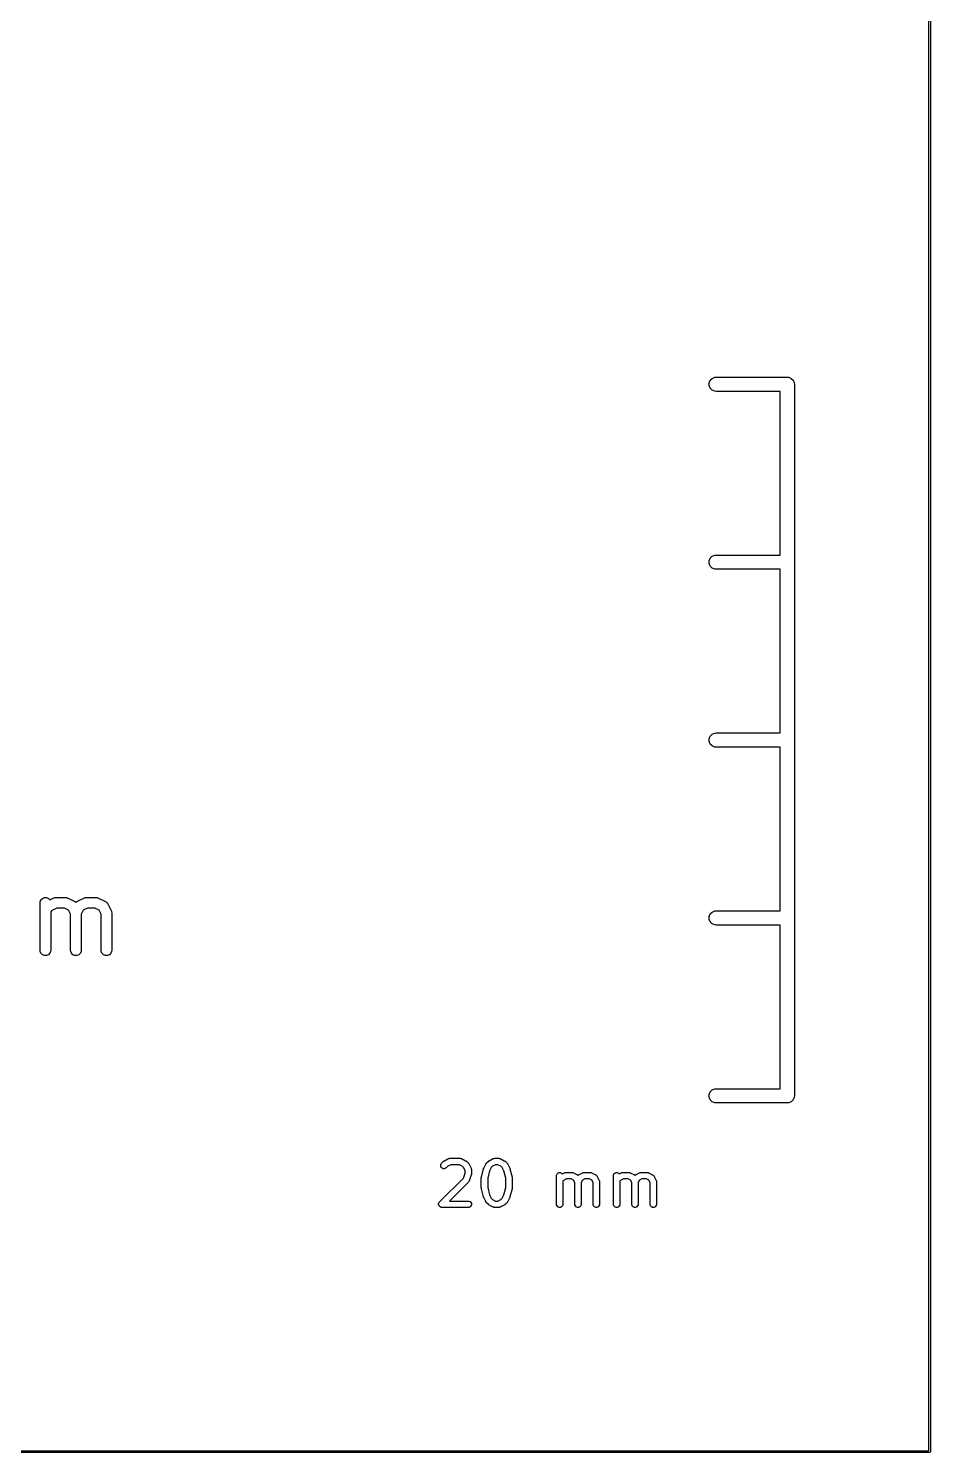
# Model space of a CAD drawing. Header units: millimetres. Extents: x 100 to 200, y -130 to -50.
# Drawn here: x 174.67 to 200.02, y -130.03 to -90 of the extents above; entities that cross this region are included whole.
import ezdxf

# ---------------------------------------------------------------- set-up
doc = ezdxf.new("R2010")
doc.units = ezdxf.units.MM
doc.layers.add('BLACK', color=250, linetype='CONTINUOUS')

msp = doc.modelspace()

# ---------------------------------------------------------------- linework, layer by layer
at = {"layer": 'BLACK', "linetype": 'CONTINUOUS'}
for p, q in [((199.975, -129.975), (199.975, -50.025)), ((200.025, -50), (200.025, -130)), ((193.803843, -99.960982), (193.833706, -99.888886)), ((193.803843, -100.039018), (193.803843, -99.960982)), ((193.833706, -100.111114), (193.803843, -100.039018)), ((193.833706, -99.888886), (193.888886, -99.833706)), ((193.888886, -99.833706), (193.960982, -99.803843)), ((193.960982, -99.803843), (194, -99.8)), ((194, -99.8), (196, -99.8)), ((196, -99.8), (196.039018, -99.803843)), ((196.039018, -99.803843), (196.111114, -99.833706)), ((196.111114, -99.833706), (196.166294, -99.888886)), ((196.166294, -99.888886), (196.196157, -99.960982)), ((196.196157, -99.960982), (196.2, -100)), ((196.2, -100), (196.2, -120)), ((193.888886, -100.166294), (193.833706, -100.111114)), ((193.960982, -100.196157), (193.888886, -100.166294)), ((194, -100.2), (193.960982, -100.196157)), ((195.8, -100.2), (194, -100.2)), ((195.8, -104.8), (195.8, -100.2)), ((193.833706, -104.888886), (193.888886, -104.833706)), ((193.888886, -104.833706), (193.960982, -104.803843)), ((193.960982, -104.803843), (194, -104.8)), ((194, -104.8), (195.8, -104.8)), ((193.803843, -104.960982), (193.833706, -104.888886)), ((193.803843, -105.039018), (193.803843, -104.960982)), ((193.833706, -105.111114), (193.803843, -105.039018)), ((193.888886, -105.166294), (193.833706, -105.111114)), ((193.960982, -105.196157), (193.888886, -105.166294)), ((194, -105.2), (193.960982, -105.196157)), ((195.8, -105.2), (194, -105.2)), ((195.8, -109.8), (195.8, -105.2)), ((193.803843, -109.960982), (193.833706, -109.888886)), ((193.803843, -110.039018), (193.803843, -109.960982)), ((193.833706, -110.111114), (193.803843, -110.039018)), ((193.833706, -109.888886), (193.888886, -109.833706)), ((193.888886, -109.833706), (193.960982, -109.803843)), ((193.960982, -109.803843), (194, -109.8)), ((194, -109.8), (195.8, -109.8)), ((193.888886, -110.166294), (193.833706, -110.111114)), ((193.960982, -110.196157), (193.888886, -110.166294)), ((194, -110.2), (193.960982, -110.196157)), ((195.8, -110.2), (194, -110.2)), ((195.8, -114.8), (195.8, -110.2)), ((175.025031, -114.492968), (175.066415, -114.451584)), ((175.066415, -114.451584), (175.120487, -114.429186)), ((175.120487, -114.429186), (175.179015, -114.429186)), ((175.179015, -114.429186), (175.233087, -114.451584)), ((175.233087, -114.451584), (175.271889, -114.490386)), ((175.271889, -114.490386), (175.368383, -114.44214)), ((175.368383, -114.44214), (175.395847, -114.43163)), ((175.395847, -114.43163), (175.401222, -114.431248)), ((175.401222, -114.431248), (175.406201, -114.429186)), ((175.406201, -114.429186), (175.435465, -114.426304)), ((175.435465, -114.426304), (175.72118, -114.426304)), ((175.72118, -114.426304), (175.750444, -114.429186)), ((175.750444, -114.429186), (175.755421, -114.431247)), ((175.755421, -114.431247), (175.760799, -114.43163)), ((175.760799, -114.43163), (175.788262, -114.44214)), ((175.788262, -114.44214), (175.978738, -114.537378)), ((176.03505, -114.537378), (176.225526, -114.44214)), ((176.225526, -114.44214), (176.25299, -114.43163)), ((176.25299, -114.43163), (176.258365, -114.431248)), ((176.258365, -114.431248), (176.263344, -114.429186)), ((176.263344, -114.429186), (176.292608, -114.426304)), ((176.292608, -114.426304), (176.578322, -114.426304)), ((176.578322, -114.426304), (176.607586, -114.429186)), ((176.607586, -114.429186), (176.612564, -114.431248)), ((176.612564, -114.431248), (176.61794, -114.43163)), ((176.61794, -114.43163), (176.645404, -114.44214)), ((176.645404, -114.44214), (176.835881, -114.537378)), ((174.999751, -114.576304), (175.002633, -114.54704)), ((174.999751, -115.909638), (174.999751, -114.576304)), ((175.002633, -114.54704), (175.025031, -114.492968)), ((175.333843, -114.79482), (175.299751, -114.828912)), ((175.299751, -114.828912), (175.299751, -115.909638)), ((175.470875, -114.726304), (175.333843, -114.79482)), ((175.68577, -114.726304), (175.470875, -114.726304)), ((175.799852, -114.783345), (175.68577, -114.726304)), ((175.856894, -114.897428), (175.799852, -114.783345)), ((175.978738, -114.537378), (175.983632, -114.540458)), ((175.983632, -114.540458), (175.98594, -114.541228)), ((175.98594, -114.541228), (175.988813, -114.54372)), ((175.988813, -114.54372), (176.003624, -114.553043)), ((176.003624, -114.553043), (176.006894, -114.556813)), ((176.006894, -114.556813), (176.010164, -114.553043)), ((176.010164, -114.553043), (176.024969, -114.543723)), ((176.024969, -114.543723), (176.027848, -114.541227)), ((176.027848, -114.541227), (176.030159, -114.540456)), ((176.030159, -114.540456), (176.03505, -114.537378)), ((176.213934, -114.783345), (176.156894, -114.897428)), ((176.328018, -114.726304), (176.213934, -114.783345)), ((176.542912, -114.726304), (176.328018, -114.726304)), ((176.656995, -114.783344), (176.542912, -114.726304)), ((176.714037, -114.897428), (176.656995, -114.783344)), ((176.835881, -114.537378), (176.840775, -114.540458)), ((176.840775, -114.540458), (176.843083, -114.541228)), ((176.843083, -114.541228), (176.845956, -114.54372)), ((176.845956, -114.54372), (176.860767, -114.553043)), ((176.860767, -114.553043), (176.873093, -114.567255)), ((176.873093, -114.567255), (176.887298, -114.579575)), ((176.887298, -114.579575), (176.896616, -114.594378)), ((176.896616, -114.594378), (176.899114, -114.597258)), ((176.899114, -114.597258), (176.899884, -114.599569)), ((176.899884, -114.599569), (176.902963, -114.60446)), ((176.902963, -114.60446), (176.998201, -114.794938)), ((176.998201, -114.794938), (177.008711, -114.822401)), ((177.008711, -114.822401), (177.009092, -114.827776)), ((177.009092, -114.827776), (177.011155, -114.832755)), ((177.011155, -114.832755), (177.014037, -114.862019)), ((177.014037, -114.862019), (177.014037, -115.909638)), ((193.833706, -114.888886), (193.888886, -114.833706)), ((193.888886, -114.833706), (193.960982, -114.803843)), ((193.960982, -114.803843), (194, -114.8)), ((194, -114.8), (195.8, -114.8)), ((175.856894, -115.909638), (175.856894, -114.897428)), ((176.156894, -114.897428), (176.156894, -115.909638)), ((176.714037, -115.909638), (176.714037, -114.897428)), ((193.803843, -114.960982), (193.833706, -114.888886)), ((193.803843, -115.039018), (193.803843, -114.960982)), ((193.833706, -115.111114), (193.803843, -115.039018)), ((193.888886, -115.166294), (193.833706, -115.111114)), ((193.960982, -115.196157), (193.888886, -115.166294)), ((194, -115.2), (193.960982, -115.196157)), ((195.8, -115.2), (194, -115.2)), ((195.8, -119.8), (195.8, -115.2)), ((175.002633, -115.938902), (174.999751, -115.909638)), ((175.025031, -115.992974), (175.002633, -115.938902)), ((175.066415, -116.034358), (175.025031, -115.992974)), ((175.120487, -116.056756), (175.066415, -116.034358)), ((175.179015, -116.056756), (175.120487, -116.056756)), ((175.233087, -116.034358), (175.179015, -116.056756)), ((175.274471, -115.992974), (175.233087, -116.034358)), ((175.296869, -115.938902), (175.274471, -115.992974)), ((175.299751, -115.909638), (175.296869, -115.938902)), ((175.859776, -115.938902), (175.856894, -115.909638)), ((175.882174, -115.992974), (175.859776, -115.938902)), ((175.923558, -116.034358), (175.882174, -115.992974)), ((175.97763, -116.056756), (175.923558, -116.034358)), ((176.036158, -116.056756), (175.97763, -116.056756)), ((176.09023, -116.034358), (176.036158, -116.056756)), ((176.131614, -115.992974), (176.09023, -116.034358)), ((176.154012, -115.938902), (176.131614, -115.992974)), ((176.156894, -115.909638), (176.154012, -115.938902)), ((176.716919, -115.938902), (176.714037, -115.909638)), ((176.739317, -115.992974), (176.716919, -115.938902)), ((176.780701, -116.034358), (176.739317, -115.992974)), ((176.834773, -116.056756), (176.780701, -116.034358)), ((176.893301, -116.056756), (176.834773, -116.056756)), ((176.947373, -116.034358), (176.893301, -116.056756)), ((176.988757, -115.992974), (176.947373, -116.034358)), ((177.011155, -115.938902), (176.988757, -115.992974)), ((177.014037, -115.909638), (177.011155, -115.938902)), ((193.803843, -119.960982), (193.833706, -119.888886)), ((193.803843, -120.039018), (193.803843, -119.960982)), ((193.833706, -120.111114), (193.803843, -120.039018)), ((193.833706, -119.888886), (193.888886, -119.833706)), ((193.888886, -119.833706), (193.960982, -119.803843)), ((193.960982, -119.803843), (194, -119.8)), ((194, -119.8), (195.8, -119.8)), ((196.196157, -120.039018), (196.166294, -120.111114)), ((196.2, -120), (196.196157, -120.039018)), ((193.888886, -120.166294), (193.833706, -120.111114)), ((193.960982, -120.196157), (193.888886, -120.166294)), ((194, -120.2), (193.960982, -120.196157)), ((196, -120.2), (194, -120.2)), ((196.039018, -120.196157), (196, -120.2)), ((196.111114, -120.166294), (196.039018, -120.196157)), ((196.166294, -120.111114), (196.111114, -120.166294)), ((186.258722, -121.94251), (186.27216, -121.910066)), ((186.258722, -121.977626), (186.258722, -121.94251)), ((186.27216, -122.01007), (186.258722, -121.977626)), ((186.27216, -121.910066), (186.283352, -121.896428)), ((186.29699, -122.0349), (186.27216, -122.01007)), ((186.283352, -121.896428), (186.340495, -121.839286)), ((186.329434, -122.048338), (186.29699, -122.0349)), ((186.36455, -122.048338), (186.329434, -122.048338)), ((186.340495, -121.839286), (186.347397, -121.833621)), ((186.347397, -121.833621), (186.348955, -121.831825)), ((186.348955, -121.831825), (186.351661, -121.830121)), ((186.351661, -121.830121), (186.354133, -121.828093)), ((186.354133, -121.828093), (186.356329, -121.827183)), ((186.356329, -121.827183), (186.363886, -121.822427)), ((186.363886, -121.822427), (186.478172, -121.765283)), ((186.396994, -122.0349), (186.36455, -122.048338)), ((186.410632, -122.023708), (186.396994, -122.0349)), ((186.457448, -121.97689), (186.410632, -122.023708)), ((186.539667, -121.935782), (186.457448, -121.97689)), ((186.478172, -121.765283), (186.49465, -121.758978)), ((186.49465, -121.758978), (186.497874, -121.758748)), ((186.497874, -121.758748), (186.500863, -121.757511)), ((186.500863, -121.757511), (186.518421, -121.755782)), ((186.518421, -121.755782), (186.804135, -121.755782)), ((186.78289, -121.935782), (186.539667, -121.935782)), ((186.865109, -121.976892), (186.78289, -121.935782)), ((186.804135, -121.755782), (186.821693, -121.757511)), ((186.821693, -121.757511), (186.824681, -121.758748)), ((186.824681, -121.758748), (186.827907, -121.758978)), ((186.827907, -121.758978), (186.844384, -121.765284)), ((186.844384, -121.765284), (186.958671, -121.822427)), ((186.901596, -122.01338), (186.865109, -121.976892)), ((186.942706, -122.095599), (186.901596, -122.01338)), ((186.958671, -121.822427), (186.966229, -121.827184)), ((186.966229, -121.827184), (186.968423, -121.828093)), ((186.968423, -121.828093), (186.970891, -121.830118)), ((186.970891, -121.830118), (186.973602, -121.831825)), ((186.973602, -121.831825), (186.975161, -121.833623)), ((186.975161, -121.833623), (186.982061, -121.839286)), ((186.982061, -121.839286), (187.039203, -121.896429)), ((187.039203, -121.896429), (187.044867, -121.90333)), ((187.044867, -121.90333), (187.046663, -121.904888)), ((187.046663, -121.904888), (187.048365, -121.907593)), ((187.048365, -121.907593), (187.050396, -121.910067)), ((187.050396, -121.910067), (187.051306, -121.912265)), ((187.051306, -121.912265), (187.056061, -121.919819)), ((187.056061, -121.919819), (187.113205, -122.034105)), ((187.113205, -122.034105), (187.11951, -122.050583)), ((187.11951, -122.050583), (187.119739, -122.053807)), ((187.119739, -122.053807), (187.120977, -122.056796)), ((187.120977, -122.056796), (187.122706, -122.074354)), ((187.122706, -122.074354), (187.122706, -122.18864)), ((187.402536, -122.281097), (187.459679, -122.052525)), ((187.459679, -122.052525), (187.460142, -122.051229)), ((187.460142, -122.051229), (187.460188, -122.050582)), ((187.460188, -122.050582), (187.462975, -122.043297)), ((187.462975, -122.043297), (187.465615, -122.035911)), ((187.465615, -122.035911), (187.466003, -122.035386)), ((187.466003, -122.035386), (187.466494, -122.034105)), ((187.466494, -122.034105), (187.523637, -121.919818)), ((187.523637, -121.919818), (187.528394, -121.912259)), ((187.528394, -121.912259), (187.529303, -121.910066)), ((187.529303, -121.910066), (187.531329, -121.907596)), ((187.531329, -121.907596), (187.533035, -121.904887)), ((187.533035, -121.904887), (187.534832, -121.903328)), ((187.534832, -121.903328), (187.540495, -121.896428)), ((187.540495, -121.896428), (187.597638, -121.839286)), ((187.597638, -121.839286), (187.604537, -121.833623)), ((187.604537, -121.833623), (187.606097, -121.831825)), ((187.606097, -121.831825), (187.608807, -121.830118)), ((187.608807, -121.830118), (187.611276, -121.828093)), ((187.611276, -121.828093), (187.613469, -121.827184)), ((187.613469, -121.827184), (187.621028, -121.822427)), ((187.621028, -121.822427), (187.735314, -121.765284)), ((187.678101, -122.01338), (187.631909, -122.105764)), ((187.71459, -121.976891), (187.678101, -122.01338)), ((187.796809, -121.935782), (187.71459, -121.976891)), ((187.735314, -121.765284), (187.751791, -121.758978)), ((187.751791, -121.758978), (187.755016, -121.758748)), ((187.755016, -121.758748), (187.758005, -121.757511)), ((187.758005, -121.757511), (187.775563, -121.755782)), ((187.775563, -121.755782), (187.889849, -121.755782)), ((187.868604, -121.935782), (187.796809, -121.935782)), ((187.950822, -121.976891), (187.868604, -121.935782)), ((187.889849, -121.755782), (187.907407, -121.757511)), ((187.907407, -121.757511), (187.910395, -121.758748)), ((187.910395, -121.758748), (187.913621, -121.758978)), ((187.913621, -121.758978), (187.930098, -121.765284)), ((187.930098, -121.765284), (188.044385, -121.822427)), ((187.98731, -122.013379), (187.950822, -121.976891)), ((188.033502, -122.105765), (187.98731, -122.013379)), ((188.044385, -121.822427), (188.051943, -121.827184)), ((188.051943, -121.827184), (188.054137, -121.828093)), ((188.054137, -121.828093), (188.056606, -121.830119)), ((188.056606, -121.830119), (188.059316, -121.831825)), ((188.059316, -121.831825), (188.060874, -121.833622)), ((188.060874, -121.833622), (188.067775, -121.839285)), ((188.067775, -121.839285), (188.124917, -121.896428)), ((188.124917, -121.896428), (188.130581, -121.90333)), ((188.130581, -121.90333), (188.132378, -121.904888)), ((188.132378, -121.904888), (188.134082, -121.907595)), ((188.134082, -121.907595), (188.13611, -121.910066)), ((188.13611, -121.910066), (188.137018, -121.91226)), ((188.137018, -121.91226), (188.141777, -121.919819)), ((188.141777, -121.919819), (188.198919, -122.034105)), ((188.198919, -122.034105), (188.19941, -122.035389)), ((188.19941, -122.035389), (188.199797, -122.035911)), ((188.199797, -122.035911), (188.20243, -122.043282)), ((188.20243, -122.043282), (188.205224, -122.050583)), ((188.205224, -122.050583), (188.205269, -122.051229)), ((188.205269, -122.051229), (188.205733, -122.052526)), ((188.205733, -122.052526), (188.262876, -122.281097)), ((186.226209, -122.982142), (186.896901, -122.311449)), ((187.039203, -122.423708), (186.507129, -122.955782)), ((186.896901, -122.311449), (186.942706, -122.174035)), ((186.942706, -122.174035), (186.942706, -122.095599)), ((187.050395, -122.41007), (187.039203, -122.423708)), ((187.051632, -122.407083), (187.050395, -122.41007)), ((187.053752, -122.404639), (187.051632, -122.407083)), ((187.060944, -122.388529), (187.053752, -122.404639)), ((187.118087, -122.217101), (187.060944, -122.388529)), ((187.120067, -122.208393), (187.118087, -122.217101)), ((187.120977, -122.206198), (187.120067, -122.208393)), ((187.12129, -122.203017), (187.120977, -122.206198)), ((187.122, -122.199897), (187.12129, -122.203017)), ((187.122706, -122.18864), (187.121831, -122.197523)), ((187.121831, -122.197523), (187.122, -122.199897)), ((187.399849, -122.302925), (187.40015, -122.299863)), ((187.399849, -122.58864), (187.399849, -122.302925)), ((187.399955, -122.29855), (187.400927, -122.291975)), ((187.40015, -122.299863), (187.399955, -122.29855)), ((187.400927, -122.291975), (187.401578, -122.285367)), ((187.401578, -122.285367), (187.402085, -122.284141)), ((187.402085, -122.284141), (187.402536, -122.281097)), ((187.631909, -122.105764), (187.579849, -122.314005)), ((187.579849, -122.314005), (187.579849, -122.577559)), ((188.085563, -122.314006), (188.033502, -122.105765)), ((188.085563, -122.577559), (188.085563, -122.314006)), ((188.262876, -122.281097), (188.263326, -122.284141)), ((188.263326, -122.284141), (188.263834, -122.285367)), ((188.263834, -122.285367), (188.264484, -122.291975)), ((188.264484, -122.291975), (188.265457, -122.29855)), ((188.265457, -122.29855), (188.265261, -122.299863)), ((188.265261, -122.299863), (188.265563, -122.302925)), ((188.265563, -122.302925), (188.265563, -122.58864)), ((189.514135, -122.245782), (189.515864, -122.228224)), ((189.514135, -123.045782), (189.514135, -122.245782)), ((189.515864, -122.228224), (189.529303, -122.195781)), ((189.529303, -122.195781), (189.554134, -122.17095)), ((189.554134, -122.17095), (189.586577, -122.157511)), ((189.586577, -122.157511), (189.621693, -122.157511)), ((189.621693, -122.157511), (189.654136, -122.17095)), ((189.654136, -122.17095), (189.677418, -122.194232)), ((189.677418, -122.194232), (189.735314, -122.165284)), ((189.71459, -122.376891), (189.694135, -122.397347)), ((189.694135, -122.397347), (189.694135, -123.045782)), ((189.796809, -122.335782), (189.71459, -122.376891)), ((189.735314, -122.165284), (189.751791, -122.158978)), ((189.751791, -122.158978), (189.755016, -122.158748)), ((189.755016, -122.158748), (189.758005, -122.157511)), ((189.758005, -122.157511), (189.775563, -122.155782)), ((189.775563, -122.155782), (189.946992, -122.155782)), ((189.925747, -122.335782), (189.796809, -122.335782)), ((189.994196, -122.370007), (189.925747, -122.335782)), ((189.946992, -122.155782), (189.96455, -122.157511)), ((189.96455, -122.157511), (189.967538, -122.158748)), ((189.967538, -122.158748), (189.970764, -122.158978)), ((189.970764, -122.158978), (189.987241, -122.165284)), ((189.987241, -122.165284), (190.101528, -122.222427)), ((190.028421, -122.438456), (189.994196, -122.370007)), ((190.028421, -123.045782), (190.028421, -122.438456)), ((190.101528, -122.222427), (190.104465, -122.224275)), ((190.104465, -122.224275), (190.105849, -122.224737)), ((190.105849, -122.224737), (190.107571, -122.226231)), ((190.107571, -122.226231), (190.116459, -122.231825)), ((190.116459, -122.231825), (190.11842, -122.234087)), ((190.11842, -122.234087), (190.120383, -122.231825)), ((190.120383, -122.231825), (190.129266, -122.226233)), ((190.129266, -122.226233), (190.130992, -122.224737)), ((190.130992, -122.224737), (190.132378, -122.224274)), ((190.132378, -122.224274), (190.135314, -122.222427)), ((190.135314, -122.222427), (190.2496, -122.165283)), ((190.242646, -122.370006), (190.208421, -122.438457)), ((190.208421, -122.438457), (190.208421, -123.045782)), ((190.311095, -122.335782), (190.242646, -122.370006)), ((190.2496, -122.165283), (190.266078, -122.158978)), ((190.266078, -122.158978), (190.269302, -122.158748)), ((190.269302, -122.158748), (190.272291, -122.157511)), ((190.272291, -122.157511), (190.289849, -122.155782)), ((190.289849, -122.155782), (190.461278, -122.155782)), ((190.440032, -122.335782), (190.311095, -122.335782)), ((190.508481, -122.370006), (190.440032, -122.335782)), ((190.461278, -122.155782), (190.478836, -122.157511)), ((190.478836, -122.157511), (190.481824, -122.158748)), ((190.481824, -122.158748), (190.48505, -122.158978)), ((190.48505, -122.158978), (190.501528, -122.165284)), ((190.501528, -122.165284), (190.615813, -122.222427)), ((190.542706, -122.438456), (190.508481, -122.370006)), ((190.542706, -123.045782), (190.542706, -122.438456)), ((190.615813, -122.222427), (190.618749, -122.224275)), ((190.618749, -122.224275), (190.620134, -122.224737)), ((190.620134, -122.224737), (190.621858, -122.226232)), ((190.621858, -122.226232), (190.630744, -122.231826)), ((190.630744, -122.231826), (190.638137, -122.240351)), ((190.638137, -122.240351), (190.646663, -122.247745)), ((190.646663, -122.247745), (190.652254, -122.256628)), ((190.652254, -122.256628), (190.653752, -122.258355)), ((190.653752, -122.258355), (190.654214, -122.259742)), ((190.654214, -122.259742), (190.656061, -122.262676)), ((190.656061, -122.262676), (190.713205, -122.376962)), ((190.713205, -122.376962), (190.71951, -122.39344)), ((190.71951, -122.39344), (190.719739, -122.396664)), ((190.719739, -122.396664), (190.720977, -122.399653)), ((190.720977, -122.399653), (190.722706, -122.417211)), ((190.722706, -122.417211), (190.722706, -123.045782)), ((191.114135, -122.245782), (191.115864, -122.228224)), ((191.114135, -123.045782), (191.114135, -122.245782)), ((191.115864, -122.228224), (191.129303, -122.195781)), ((191.129303, -122.195781), (191.154134, -122.17095)), ((191.154134, -122.17095), (191.186577, -122.157511)), ((191.186577, -122.157511), (191.221693, -122.157511)), ((191.221693, -122.157511), (191.254136, -122.17095)), ((191.254136, -122.17095), (191.277418, -122.194232)), ((191.277418, -122.194232), (191.335314, -122.165284)), ((191.31459, -122.376891), (191.294135, -122.397347)), ((191.294135, -122.397347), (191.294135, -123.045782)), ((191.396809, -122.335782), (191.31459, -122.376891)), ((191.335314, -122.165284), (191.351791, -122.158978)), ((191.351791, -122.158978), (191.355016, -122.158748)), ((191.355016, -122.158748), (191.358005, -122.157511)), ((191.358005, -122.157511), (191.375563, -122.155782)), ((191.375563, -122.155782), (191.546992, -122.155782)), ((191.525747, -122.335782), (191.396809, -122.335782)), ((191.594196, -122.370007), (191.525747, -122.335782)), ((191.546992, -122.155782), (191.56455, -122.157511)), ((191.56455, -122.157511), (191.567538, -122.158748)), ((191.567538, -122.158748), (191.570764, -122.158978)), ((191.570764, -122.158978), (191.587241, -122.165284)), ((191.587241, -122.165284), (191.701528, -122.222427)), ((191.628421, -122.438456), (191.594196, -122.370007)), ((191.628421, -123.045782), (191.628421, -122.438456)), ((191.701528, -122.222427), (191.704465, -122.224275)), ((191.704465, -122.224275), (191.705849, -122.224737)), ((191.705849, -122.224737), (191.707571, -122.226231)), ((191.707571, -122.226231), (191.716459, -122.231825)), ((191.716459, -122.231825), (191.71842, -122.234087)), ((191.71842, -122.234087), (191.720383, -122.231825)), ((191.720383, -122.231825), (191.729266, -122.226233)), ((191.729266, -122.226233), (191.730992, -122.224737)), ((191.730992, -122.224737), (191.732378, -122.224274)), ((191.732378, -122.224274), (191.735314, -122.222427)), ((191.735314, -122.222427), (191.8496, -122.165283)), ((191.842646, -122.370006), (191.808421, -122.438457)), ((191.808421, -122.438457), (191.808421, -123.045782)), ((191.911095, -122.335782), (191.842646, -122.370006)), ((191.8496, -122.165283), (191.866078, -122.158978)), ((191.866078, -122.158978), (191.869302, -122.158748)), ((191.869302, -122.158748), (191.872291, -122.157511)), ((191.872291, -122.157511), (191.889849, -122.155782)), ((191.889849, -122.155782), (192.061278, -122.155782)), ((192.040032, -122.335782), (191.911095, -122.335782)), ((192.108481, -122.370006), (192.040032, -122.335782)), ((192.061278, -122.155782), (192.078836, -122.157511)), ((192.078836, -122.157511), (192.081824, -122.158748)), ((192.081824, -122.158748), (192.08505, -122.158978)), ((192.08505, -122.158978), (192.101528, -122.165284)), ((192.101528, -122.165284), (192.215813, -122.222427)), ((192.142706, -122.438456), (192.108481, -122.370006)), ((192.142706, -123.045782), (192.142706, -122.438456)), ((192.215813, -122.222427), (192.218749, -122.224275)), ((192.218749, -122.224275), (192.220134, -122.224737)), ((192.220134, -122.224737), (192.221858, -122.226232)), ((192.221858, -122.226232), (192.230744, -122.231826)), ((192.230744, -122.231826), (192.238137, -122.240351)), ((192.238137, -122.240351), (192.246663, -122.247745)), ((192.246663, -122.247745), (192.252254, -122.256628)), ((192.252254, -122.256628), (192.253752, -122.258355)), ((192.253752, -122.258355), (192.254214, -122.259742)), ((192.254214, -122.259742), (192.256061, -122.262676)), ((192.256061, -122.262676), (192.313205, -122.376962)), ((192.313205, -122.376962), (192.31951, -122.39344)), ((192.31951, -122.39344), (192.319739, -122.396664)), ((192.319739, -122.396664), (192.320977, -122.399653)), ((192.320977, -122.399653), (192.322706, -122.417211)), ((192.322706, -122.417211), (192.322706, -123.045782)), ((187.40015, -122.591701), (187.399849, -122.58864)), ((187.399955, -122.593015), (187.40015, -122.591701)), ((187.400927, -122.599589), (187.399955, -122.593015)), ((187.401578, -122.606198), (187.400927, -122.599589)), ((187.402085, -122.607423), (187.401578, -122.606198)), ((187.402536, -122.610468), (187.402085, -122.607423)), ((187.459679, -122.83904), (187.402536, -122.610468)), ((187.460142, -122.840335), (187.459679, -122.83904)), ((187.460188, -122.840983), (187.460142, -122.840335)), ((187.462975, -122.848267), (187.460188, -122.840983)), ((187.465615, -122.855654), (187.462975, -122.848267)), ((187.466003, -122.856178), (187.465615, -122.855654)), ((187.466494, -122.85746), (187.466003, -122.856178)), ((187.523637, -122.971747), (187.466494, -122.85746)), ((187.579849, -122.577559), (187.631909, -122.7858)), ((187.631909, -122.7858), (187.678101, -122.878184)), ((187.98731, -122.878185), (188.033502, -122.785799)), ((188.033502, -122.785799), (188.085563, -122.577559)), ((188.198919, -122.85746), (188.141777, -122.971746)), ((188.19941, -122.856175), (188.198919, -122.85746)), ((188.199797, -122.855654), (188.19941, -122.856175)), ((188.20243, -122.848282), (188.199797, -122.855654)), ((188.205224, -122.840982), (188.20243, -122.848282)), ((188.205269, -122.840335), (188.205224, -122.840982)), ((188.205733, -122.839039), (188.205269, -122.840335)), ((188.262876, -122.610468), (188.205733, -122.839039)), ((188.263326, -122.607423), (188.262876, -122.610468)), ((188.263834, -122.606198), (188.263326, -122.607423)), ((188.264484, -122.599589), (188.263834, -122.606198)), ((188.265457, -122.593015), (188.264484, -122.599589)), ((188.265563, -122.58864), (188.265261, -122.591701)), ((188.265261, -122.591701), (188.265457, -122.593015)), ((186.201578, -123.028224), (186.21108, -123.005282)), ((186.201578, -123.06334), (186.201578, -123.028224)), ((186.21108, -123.086281), (186.201578, -123.06334)), ((186.21108, -123.005282), (186.215017, -122.99578)), ((186.215017, -123.095784), (186.21108, -123.086281)), ((186.215017, -122.99578), (186.226209, -122.982142)), ((186.239847, -123.120614), (186.215017, -123.095784)), ((186.24795, -123.12397), (186.239847, -123.120614)), ((186.272291, -123.134053), (186.24795, -123.12397)), ((186.289849, -123.135782), (186.272291, -123.134053)), ((187.032706, -123.135782), (186.289849, -123.135782)), ((186.507129, -122.955782), (187.032706, -122.955782)), ((187.032706, -122.955782), (187.050264, -122.957511)), ((187.050264, -123.134053), (187.032706, -123.135782)), ((187.050264, -122.957511), (187.082707, -122.97095)), ((187.082707, -123.120614), (187.050264, -123.134053)), ((187.082707, -122.97095), (187.107538, -122.995781)), ((187.107538, -123.095783), (187.082707, -123.120614)), ((187.107538, -122.995781), (187.120977, -123.028224)), ((187.120977, -123.06334), (187.107538, -123.095783)), ((187.120977, -123.028224), (187.120977, -123.06334)), ((187.528394, -122.979305), (187.523637, -122.971747)), ((187.529303, -122.981499), (187.528394, -122.979305)), ((187.531329, -122.983968), (187.529303, -122.981499)), ((187.533035, -122.986678), (187.531329, -122.983968)), ((187.534832, -122.988236), (187.533035, -122.986678)), ((187.540495, -122.995137), (187.534832, -122.988236)), ((187.597638, -123.052279), (187.540495, -122.995137)), ((187.60454, -123.057943), (187.597638, -123.052279)), ((187.606098, -123.05974), (187.60454, -123.057943)), ((187.608805, -123.061444), (187.606098, -123.05974)), ((187.611276, -123.063472), (187.608805, -123.061444)), ((187.61347, -123.06438), (187.611276, -123.063472)), ((187.621029, -123.069139), (187.61347, -123.06438)), ((187.735314, -123.12628), (187.621029, -123.069139)), ((187.678101, -122.878184), (187.714589, -122.914672)), ((187.714589, -122.914672), (187.79681, -122.955782)), ((187.751791, -123.132586), (187.735314, -123.12628)), ((187.755016, -123.132815), (187.751791, -123.132586)), ((187.758005, -123.134053), (187.755016, -123.132815)), ((187.775563, -123.135782), (187.758005, -123.134053)), ((187.889849, -123.135782), (187.775563, -123.135782)), ((187.79681, -122.955782), (187.868602, -122.955782)), ((187.868602, -122.955782), (187.950822, -122.914672)), ((187.907407, -123.134053), (187.889849, -123.135782)), ((187.910395, -123.132815), (187.907407, -123.134053)), ((187.91362, -123.132586), (187.910395, -123.132815)), ((187.930098, -123.126281), (187.91362, -123.132586)), ((188.044383, -123.069139), (187.930098, -123.126281)), ((187.950822, -122.914672), (187.98731, -122.878185)), ((188.051941, -123.064381), (188.044383, -123.069139)), ((188.054137, -123.063472), (188.051941, -123.064381)), ((188.056609, -123.061443), (188.054137, -123.063472)), ((188.059315, -123.05974), (188.056609, -123.061443)), ((188.060871, -123.057945), (188.059315, -123.05974)), ((188.067775, -123.05228), (188.060871, -123.057945)), ((188.124917, -122.995137), (188.067775, -123.05228)), ((188.130581, -122.988234), (188.124917, -122.995137)), ((188.132378, -122.986677), (188.130581, -122.988234)), ((188.134082, -122.983969), (188.132378, -122.986677)), ((188.13611, -122.981499), (188.134082, -122.983969)), ((188.137018, -122.979304), (188.13611, -122.981499)), ((188.141777, -122.971746), (188.137018, -122.979304)), ((189.515864, -123.06334), (189.514135, -123.045782)), ((189.529303, -123.095783), (189.515864, -123.06334)), ((189.554134, -123.120614), (189.529303, -123.095783)), ((189.586577, -123.134053), (189.554134, -123.120614)), ((189.621693, -123.134053), (189.586577, -123.134053)), ((189.654136, -123.120614), (189.621693, -123.134053)), ((189.678967, -123.095783), (189.654136, -123.120614)), ((189.692406, -123.06334), (189.678967, -123.095783)), ((189.694135, -123.045782), (189.692406, -123.06334)), ((190.03015, -123.06334), (190.028421, -123.045782)), ((190.043589, -123.095783), (190.03015, -123.06334)), ((190.06842, -123.120614), (190.043589, -123.095783)), ((190.100863, -123.134053), (190.06842, -123.120614)), ((190.135979, -123.134053), (190.100863, -123.134053)), ((190.168422, -123.120614), (190.135979, -123.134053)), ((190.193253, -123.095783), (190.168422, -123.120614)), ((190.206692, -123.06334), (190.193253, -123.095783)), ((190.208421, -123.045782), (190.206692, -123.06334)), ((190.544435, -123.06334), (190.542706, -123.045782)), ((190.557874, -123.095783), (190.544435, -123.06334)), ((190.582705, -123.120614), (190.557874, -123.095783)), ((190.615148, -123.134053), (190.582705, -123.120614)), ((190.650264, -123.134053), (190.615148, -123.134053)), ((190.682707, -123.120614), (190.650264, -123.134053)), ((190.707538, -123.095783), (190.682707, -123.120614)), ((190.720977, -123.06334), (190.707538, -123.095783)), ((190.722706, -123.045782), (190.720977, -123.06334)), ((191.115864, -123.06334), (191.114135, -123.045782)), ((191.129303, -123.095783), (191.115864, -123.06334)), ((191.154134, -123.120614), (191.129303, -123.095783)), ((191.186577, -123.134053), (191.154134, -123.120614)), ((191.221693, -123.134053), (191.186577, -123.134053)), ((191.254136, -123.120614), (191.221693, -123.134053)), ((191.278967, -123.095783), (191.254136, -123.120614)), ((191.292406, -123.06334), (191.278967, -123.095783)), ((191.294135, -123.045782), (191.292406, -123.06334)), ((191.63015, -123.06334), (191.628421, -123.045782)), ((191.643589, -123.095783), (191.63015, -123.06334)), ((191.66842, -123.120614), (191.643589, -123.095783)), ((191.700863, -123.134053), (191.66842, -123.120614)), ((191.735979, -123.134053), (191.700863, -123.134053)), ((191.768422, -123.120614), (191.735979, -123.134053)), ((191.793253, -123.095783), (191.768422, -123.120614)), ((191.806692, -123.06334), (191.793253, -123.095783)), ((191.808421, -123.045782), (191.806692, -123.06334)), ((192.144435, -123.06334), (192.142706, -123.045782)), ((192.157874, -123.095783), (192.144435, -123.06334)), ((192.182705, -123.120614), (192.157874, -123.095783)), ((192.215148, -123.134053), (192.182705, -123.120614)), ((192.250264, -123.134053), (192.215148, -123.134053)), ((192.282707, -123.120614), (192.250264, -123.134053)), ((192.307538, -123.095783), (192.282707, -123.120614)), ((192.320977, -123.06334), (192.307538, -123.095783)), ((192.322706, -123.045782), (192.320977, -123.06334)), ((200, -130.025), (100, -130.025)), ((100.025, -129.975), (199.975, -129.975)), ((200.009567, -130.023097), (200, -130.025)), ((200.023097, -130.009567), (200.009567, -130.023097)), ((200.025, -130), (200.023097, -130.009567))]:
    msp.add_line(p, q, dxfattribs=at)

doc.saveas('drawing.dxf')
